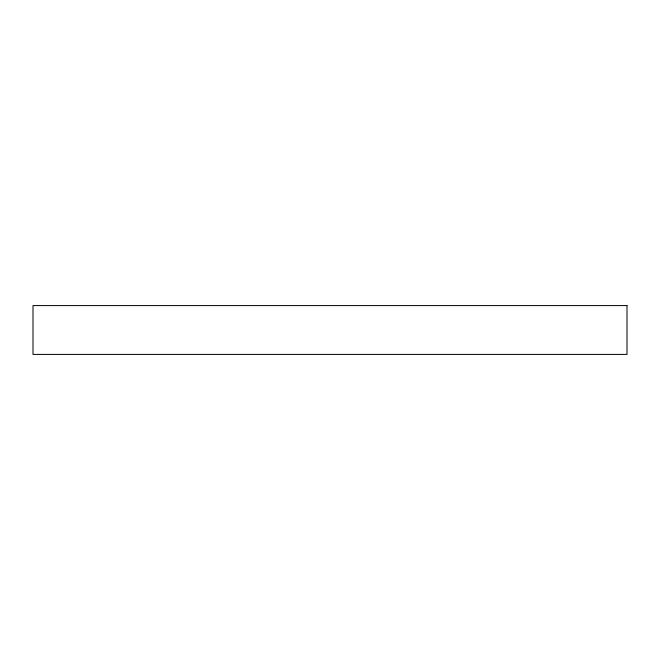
<?xml version="1.0" encoding="UTF-8"?>
<svg xmlns="http://www.w3.org/2000/svg" width="660" height="660" viewBox="0 0 660 660"><rect width="100%" height="100%" fill="white"/><g stroke="black" fill="none" stroke-linecap="round" stroke-linejoin="round"><path stroke-width="0.99" d="M627 305.588L33 305.588L33 354.412L627 354.412L627 305.588"/></g></svg>
